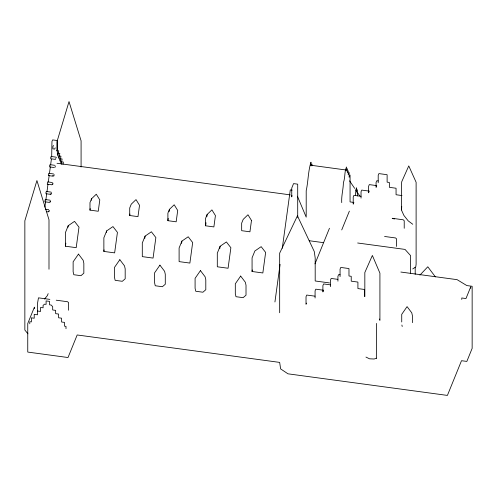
<?xml version="1.0" encoding="UTF-8"?>
<svg xmlns="http://www.w3.org/2000/svg" width="497" height="497" viewBox="0 0 497 497"><rect width="100%" height="100%" fill="white"/><g stroke="black" fill="none" stroke-linecap="round" stroke-linejoin="round"><path stroke-width="0.75" d="M412.746 224.253L408.205 220.873L403.881 215.4L401.414 209.914L401.762 206.522M44.86 207.212L45.587 201.869M45.792 200.347L46.73 193.482M46.935 191.954L47.973 184.325M48.284 182.032L49.222 175.168M49.427 173.639L50.359 166.775M50.57 165.252L51.396 159.146M51.676 157.095L51.949 141.515L52.601 139.899L57.335 140.545L57.335 154.145L57.782 155.232M49.091 211.548L49.271 210.256M50.383 202.074L50.557 200.782M51.657 192.724L51.477 194.016L50.129 193.83M52.781 184.443L52.955 183.151M54.123 174.559L53.949 175.851L52.595 175.665M55.13 167.197L55.304 165.905M65.424 246.214L65.424 232.584L68.226 225.7L74.513 221.37L78.998 227.16L76.196 247.668L65.424 246.214L65.84 243.17M68.014 227.216L68.226 225.7M89.982 210.132L89.982 202.602L91.529 198.8L96.281 194.215L99.798 199.918L98.251 211.25L89.982 210.132L90.187 208.622M91.318 200.31L91.529 198.8M103.867 251.42L103.867 237.796L106.669 230.906L112.956 226.582L117.435 232.366L114.639 252.88L103.867 251.42L104.072 249.898M106.457 232.428L106.669 230.906M129.711 215.512L129.711 207.988L131.258 204.18L136.01 199.601L139.527 205.304L137.98 216.636L129.711 215.512L129.916 214.002M144.782 238.392L145.093 236.112L151.386 231.788L155.865 237.572L153.07 258.086L142.297 256.626L142.297 243.002L145.093 236.112M167.893 220.687L167.893 213.157L169.44 209.355L174.192 204.77L177.709 210.473L176.162 221.805L167.893 220.687L168.203 218.419M169.129 211.623L169.44 209.355M181.591 243.381L181.902 241.101L188.195 236.771L192.674 242.561L189.879 263.068L179.106 261.615L179.106 247.984L181.902 241.101M205.609 225.793L205.609 218.27L207.156 214.468L211.908 209.883L215.425 215.586L213.878 226.918L205.609 225.793L206.019 222.774M206.845 216.729L207.156 214.468M219.792 248.55L220.103 246.276L226.39 241.946L230.875 247.73L228.073 268.243L217.301 266.79L217.301 253.159L220.103 246.276M252.072 271.499L252.072 257.868L254.868 250.985L261.161 246.661L265.64 252.445L262.845 272.959L252.072 271.499L252.277 269.977M274.934 301.971L280.084 264.367M282.29 248.245L290.285 189.916L292.062 190.158M291.944 195.396L291.745 196.868L291.745 188.077L293.559 183.61L297.703 184.17L297.703 217.431M59.019 158.232L59.802 153.405L57.77 153.126M60.168 161.016L60.945 156.188L58.919 155.915M61.317 163.817L62.1 158.99L60.069 158.717M53.427 145.385L52.906 146.671L52.906 148.864L54.682 149.106L55.204 147.826M55.832 158.462L55.459 159.388L50.719 158.742L50.719 157.4L51.092 156.48L55.832 157.12L56.416 157.735M52.371 183.878L51.999 184.803L47.265 184.163L47.637 181.896L52.371 182.536M62.989 164.327L63.361 162.065L61.336 161.786M49.973 201.509L49.601 202.434L44.867 201.794L45.239 199.527L49.973 200.167M48.687 210.983L48.315 211.908L46.283 211.635M48.166 293.628L47.339 295.665L44.5 299.064M311.209 165.625L311.905 163.911L311.905 165.911M314.986 263.864L329.455 228.26M306.481 303.12L306.022 304.257L306.022 296.759L306.711 295.05L315.017 296.175M341.731 229.925L349.372 211.126M353.684 203.006L353.218 204.149L353.218 197.048L353.914 195.34L361.015 196.296M323.354 290.807L322.895 291.944L322.895 285.638L323.584 283.93L330.399 284.856M369.066 191.687L368.6 192.824L368.6 186.319L369.296 184.611L376.763 185.623M376.533 186.189L376.074 187.332L376.074 182.467L376.763 180.753L378.186 180.951M376.477 323.423L376.353 358.48L376.477 358.182M419.903 275.127L427.793 266.777L435.391 276.879M412.746 268.945L415.765 266.883L416.113 264.193L416.113 182.262L408.764 165.917L401.762 181.647L401.414 184.337L401.414 209.914M375.844 358.412L374.179 359.008L369.519 358.809L365.947 357.07M310.364 165.166L345.887 169.98M369.296 191.115L361.729 190.09L361.033 191.799L361.033 198.104M402.005 195.545L396.059 194.743L396.059 188.233L389.368 187.332L389.368 182.461L387.12 182.157L387.12 174.708L378.9 173.596L378.205 175.304L378.205 182.753M56.714 150.554L58.739 150.827L57.956 155.654L61.466 164.172M353.914 202.441L350.062 201.919L350.062 175.056L349.149 177.299L349.149 172.478L348.223 174.758L348.223 170.763L347.428 172.72L347.428 168.725L346.502 171.011L346.502 166.98C344.247 171.968 345.34 177.609 343.39 182.66C343.309 189.4 341.277 195.768 341.731 202.614M57.012 163.277L290.285 194.88M54.72 165.296L49.986 164.65L49.607 165.576L49.607 166.917L54.347 167.557M53.546 173.95L48.805 173.304L48.433 174.23L48.433 175.571L53.167 176.211M384.566 236.466L395.6 237.964L396.587 238.939L396.587 246.462M51.073 192.109L46.333 191.469L45.96 192.395L45.96 193.731L50.694 194.377M357.654 242.996L405.018 249.413L410.578 255.607L410.578 273.325M309.215 240.722L323.466 242.654M45.302 209.187L48.687 209.647M400.868 272.045L457.11 279.662L466.82 285.57L472.15 286.291L472.15 348.36L466.845 361.418L461.514 360.698L447.406 395.413L287.98 373.819L280.612 368.886L279.668 362.4L77.184 334.966L68.014 357.529L27.751 352.075L27.751 323.522L34.423 307.115L34.423 308.656M340.047 274.791L338.625 274.599L337.929 276.307L337.929 281.172M337.879 279.364L331.157 278.45L330.462 280.159L330.462 286.663M329.548 282.93L315.191 280.985L315.191 257.974L314.253 251.482L297.43 215.841L279.668 253.159L279.668 312.743M323.584 290.236L315.769 289.179L315.079 290.888L315.079 297.989M56.229 300.194L67.629 301.741L68.617 302.71L68.617 310.24M49.862 299.387L38.462 297.84L37.474 303.686L37.536 314.794L34.218 314.346L34.218 318.223L31.379 317.838L31.379 321.907L29.764 321.689L29.764 323.796M37.536 311.023L40.555 311.433L40.555 307.457L43.09 307.805L43.09 305.375L44.562 304.158L46.097 304.363L46.097 300.909L49.545 301.375L49.545 304.829L51.203 305.059L52.676 306.674L52.676 309.973L55.639 310.37L55.639 313.65L58.596 314.054L58.596 317.776L61.56 318.179L61.56 322L64.523 322.404L64.523 326.175L66.002 326.374L66.002 328.703M394.413 219.009L392.195 218.289L403.229 219.786L404.223 220.761L404.223 228.285M27.931 333.81L24.85 330.027L24.85 220.786L36.921 180.548L48.992 219.761L48.992 269.219M349.584 180.846L354.659 188.369M355.927 190.245L359.729 195.886M379.36 319.012L379.919 320.323L379.919 273.151L372.371 255.452L364.829 272.518L364.829 296.634M297.399 196.209L306.202 217.158L306.202 190.749C308.289 181.318 308.053 171.434 310.973 162.165L310.973 165.526M401.893 325.013L402.222 326.504M470.752 288.279L470.752 286.794L465.975 298.542L461.781 297.97L461.781 299.461M415.194 267.479L415.194 274.307M412.429 322.665L412.429 315.788L411.764 312.818L407.074 306.624L401.725 314.34L401.725 321.981M364.605 296.293L364.605 289.49L357.915 288.583L357.915 282.079L351.23 281.172L351.23 276.307L348.975 276.003L348.975 268.554L340.762 267.436L340.066 269.15L340.066 276.599M357.567 195.955L357.567 192.196L357.169 193.165L357.169 189.724L356.585 191.171L356.585 187.804L355.92 189.438L355.448 195.34M81.086 166.998L81.086 140.8L69.015 101.587L56.944 141.825L56.944 151.119M251.482 220.469L249.935 231.801L241.666 230.683L241.666 223.153L243.213 219.351L247.966 214.766L251.482 220.469M78.483 254.104L73.134 261.82L73.134 271.747L73.798 274.723L80.949 275.692L83.838 273.201L83.838 263.267L83.173 260.291L78.483 254.104M119.833 259.701L114.478 267.417L114.478 277.351L115.142 280.327L122.299 281.296L125.182 278.798L125.182 268.871L124.517 265.895L119.833 259.701M159.928 265.137L154.579 272.853L154.579 282.781L155.244 285.756L162.395 286.726L165.284 284.234L165.284 274.301L164.619 271.325L159.928 265.137M200.446 270.623L195.091 278.339L195.091 288.272L195.756 291.248L202.913 292.217L205.795 289.72L205.795 279.792L205.131 276.817L200.446 270.623M240.666 276.071L235.311 283.787L235.311 293.721L235.976 296.697L243.132 297.666L246.015 295.168L246.015 285.241L245.35 282.265L240.666 276.071"/></g></svg>
